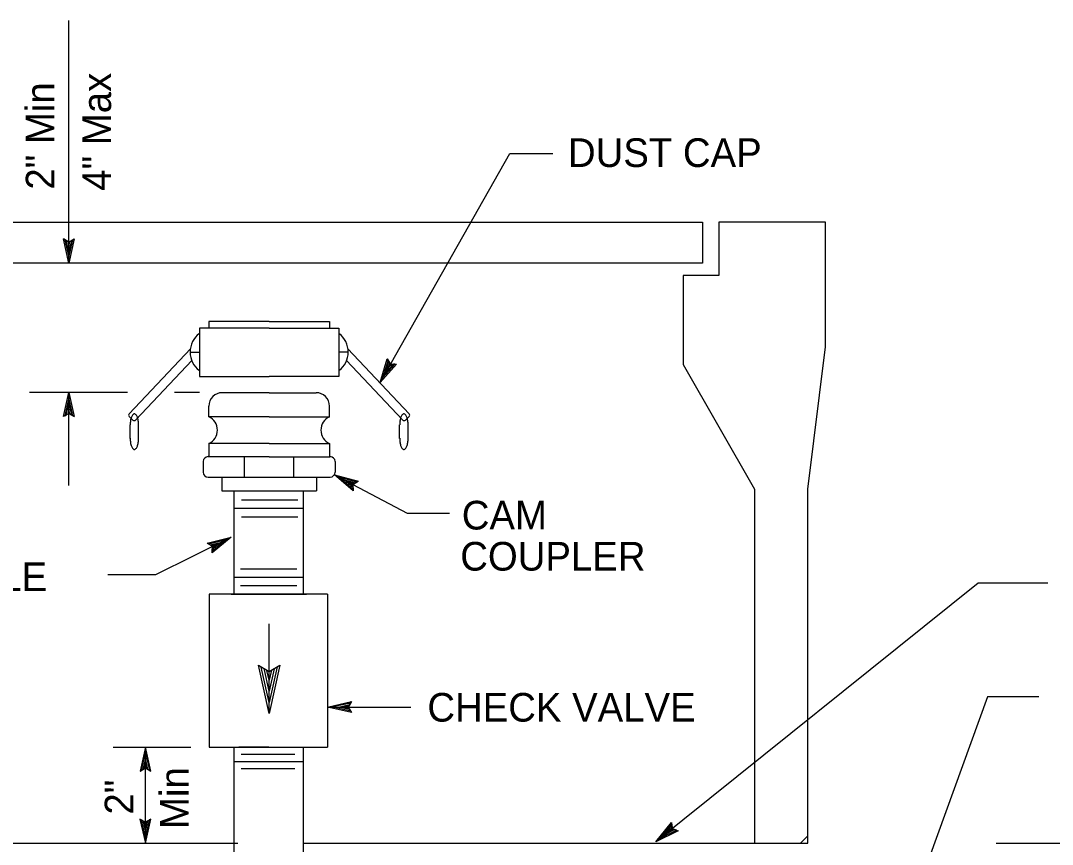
# Model space of a CAD drawing. Extents: x -893 to 867, y -474 to 712.
# Drawn here: x -416.9 to -164.9, y -126.4 to 74.7 of the extents above; entities that cross this region are included whole.
import ezdxf

# ---------------------------------------------------------------- set-up
doc = ezdxf.new("R2010")
doc.units = 0
for name, color, linetype in [('56 Stage 3 Anno', 7, 'Continuous'), ('57 Undefined', 7, 'Continuous'), ('60 Nongeo Data', 7, 'Continuous')]:
    doc.layers.add(name, color=color, linetype=linetype)

msp = doc.modelspace()

# ---------------------------------------------------------------- linework, layer by layer
at = {"layer": '56 Stage 3 Anno'}
for p, q in [((-405.16, 15.54), (-405.16, 74.74)), ((-329.11, -13.64), (-297.45, 42.29)), ((-297.45, 42.29), (-286.92, 42.29)), ((-406.47, 21.45), (-406.47, 21.45)), ((-403.85, 21.45), (-403.85, 21.45)), ((-405.16, 15.54), (-405.16, 15.54)), ((-327.36, -7.85), (-327.36, -7.85)), ((-325.07, -9.13), (-325.07, -9.13)), ((-329.11, -13.64), (-329.11, -13.64)), ((-390.83, -16.04), (-414.81, -16.04)), ((-405.16, -16.04), (-405.16, -16.04)), ((-405.16, -38.75), (-405.16, -16.04)), ((-373.22, -16.04), (-379.34, -16.04)), ((-406.48, -21.94), (-406.48, -21.94)), ((-403.86, -21.94), (-403.86, -21.94)), ((-340.29, -36.14), (-322.52, -45.57)), ((-340.29, -36.14), (-340.29, -36.14)), ((-334.45, -37.73), (-334.45, -37.73)), ((-335.68, -40.06), (-335.68, -40.06)), ((-322.52, -45.57), (-312.13, -45.57)), ((-383.94, -60.55), (-365.47, -51.41)), ((-371.34, -52.85), (-371.34, -52.85)), ((-365.47, -51.41), (-365.47, -51.41)), ((-370.18, -55.2), (-370.18, -55.2)), ((-395.61, -60.55), (-383.94, -60.55)), ((-182.96, -62.63), (-261.74, -125.75)), ((-165.94, -62.63), (-182.96, -62.63)), ((-342, -92.87), (-321.58, -92.87)), ((-342, -92.87), (-342, -92.87)), ((-336.1, -91.56), (-336.1, -91.56)), ((-336.1, -94.19), (-336.1, -94.19)), ((-394.35, -102.64), (-375.36, -102.64)), ((-386.47, -126.12), (-386.47, -102.64)), ((-386.47, -102.64), (-386.47, -102.64)), ((-387.78, -108.55), (-387.78, -108.55)), ((-385.15, -108.55), (-385.15, -108.55)), ((-387.79, -120.22), (-387.79, -120.22)), ((-385.16, -120.22), (-385.16, -120.22)), ((-386.47, -126.12), (-386.47, -126.12)), ((-178.62, -126.12), (-130.19, -126.12))]:
    msp.add_line(p, q, dxfattribs=at)
for points in [[(-403.85, 21.45), (-405.16, 15.54), (-406.47, 21.45), (-406.12, 21.24), (-405.17, 16.91), (-404.2, 21.24), (-404.54, 21.03), (-405.16, 18.26), (-405.78, 21.03), (-405.43, 20.82), (-405.16, 19.62), (-404.89, 20.82), (-405.16, 20.66), (-406.47, 21.45), (-405.16, 20.66)], [(-325.07, -9.13), (-329.11, -13.64), (-327.36, -7.85), (-327.16, -8.2), (-328.44, -12.44), (-325.48, -9.14), (-325.88, -9.15), (-327.78, -11.27), (-326.96, -8.55), (-326.76, -8.91), (-327.11, -10.08), (-326.29, -9.16), (-326.61, -9.17), (-327.36, -7.85), (-326.61, -9.17)], [(-406.48, -21.94), (-405.16, -16.04), (-403.86, -21.94), (-404.2, -21.73), (-405.16, -17.41), (-406.13, -21.74), (-405.79, -21.53), (-405.17, -18.76), (-404.55, -21.52), (-404.9, -21.31), (-405.17, -20.12), (-405.44, -21.32), (-405.16, -21.16), (-403.86, -21.94), (-405.16, -21.16)], [(-335.68, -40.06), (-340.29, -36.14), (-334.45, -37.73), (-334.8, -37.94), (-339.08, -36.78), (-335.7, -39.65), (-335.72, -39.25), (-337.88, -37.41), (-335.15, -38.16), (-335.5, -38.37), (-336.68, -38.04), (-335.74, -38.84), (-335.76, -38.53), (-334.45, -37.73), (-335.76, -38.53)], [(-371.34, -52.85), (-365.47, -51.41), (-370.18, -55.2), (-370.14, -54.79), (-366.69, -52.02), (-371, -53.07), (-370.66, -53.29), (-367.9, -52.61), (-370.11, -54.39), (-370.08, -53.98), (-369.12, -53.21), (-370.32, -53.51), (-370.05, -53.68), (-370.18, -55.2), (-370.05, -53.68)], [(-336.1, -94.19), (-342, -92.87), (-336.1, -91.56), (-336.31, -91.91), (-340.63, -92.86), (-336.3, -93.84), (-336.51, -93.49), (-339.28, -92.87), (-336.52, -92.26), (-336.73, -92.61), (-337.92, -92.87), (-336.72, -93.14), (-336.88, -92.87), (-336.1, -91.56), (-336.88, -92.87)], [(-385.15, -108.55), (-386.47, -102.64), (-387.78, -108.55), (-387.43, -108.34), (-386.47, -104.01), (-385.5, -108.34), (-385.85, -108.13), (-386.47, -105.36), (-387.08, -108.13), (-386.73, -107.92), (-386.47, -106.72), (-386.2, -107.92), (-386.47, -107.76), (-387.78, -108.55), (-386.47, -107.76)], [(-387.79, -120.22), (-386.47, -126.12), (-385.16, -120.22), (-385.51, -120.43), (-386.47, -124.75), (-387.44, -120.43), (-387.09, -120.64), (-386.47, -123.4), (-385.86, -120.64), (-386.21, -120.85), (-386.47, -122.04), (-386.74, -120.84), (-386.47, -121.01), (-385.16, -120.22), (-386.47, -121.01)], [(-256.31, -123.08), (-261.74, -125.75), (-257.95, -121.03), (-257.9, -121.44), (-260.68, -124.89), (-256.69, -122.94), (-257.07, -122.8), (-259.62, -124.05), (-257.84, -121.84), (-257.79, -122.24), (-258.56, -123.2), (-257.45, -122.66), (-257.75, -122.55), (-257.95, -121.03), (-257.75, -122.55)]]:
    msp.add_lwpolyline(points, close=True, dxfattribs=at)
msp.add_lwpolyline([(-168.18, -90.38), (-180.72, -90.38), (-199.07, -140.97)], dxfattribs=at)
at = {"layer": '60 Nongeo Data'}
for p, q in [((-220.27, 25.54), (-246.35, 25.54)), ((-246.35, 25.54), (-246.35, 12.5)), ((-220.27, -4.88), (-220.27, 25.54)), ((-246.35, 12.5), (-255.04, 12.5)), ((-255.04, 12.5), (-255.04, -9.23)), ((-356.22, 1.25), (-370.96, 1.25)), ((-370.96, 1.25), (-370.96, -0.38)), ((-356.22, 1.25), (-370.96, 1.25)), ((-370.96, 1.25), (-370.96, -0.38)), ((-356.22, 1.25), (-341.49, 1.25)), ((-356.22, 1.25), (-341.49, 1.25)), ((-341.49, 1.25), (-341.49, -0.38)), ((-341.49, 1.25), (-341.49, -0.38)), ((-356.22, -0.38), (-373.28, -0.38)), ((-373.28, -0.38), (-373.28, -12.14)), ((-356.22, -0.38), (-373.28, -0.38)), ((-373.28, -0.38), (-373.28, -12.14)), ((-356.22, -0.38), (-339.18, -0.38)), ((-356.22, -0.38), (-339.18, -0.38)), ((-339.18, -0.38), (-339.18, -12.14)), ((-339.18, -0.38), (-339.18, -12.14)), ((-224.62, -39.65), (-220.27, -4.88)), ((-375.48, -5.38), (-390.43, -21.26)), ((-375.48, -5.38), (-390.43, -21.26)), ((-375.55, -6.19), (-373.28, -6.19)), ((-375.55, -6.19), (-373.28, -6.19)), ((-336.91, -6.19), (-339.18, -6.19)), ((-336.91, -6.19), (-339.18, -6.19)), ((-336.97, -5.38), (-322.03, -21.26)), ((-336.97, -5.38), (-322.03, -21.26)), ((-375.15, -8.26), (-388.81, -22.77)), ((-375.15, -8.26), (-388.81, -22.77)), ((-337.3, -8.26), (-323.64, -22.77)), ((-337.3, -8.26), (-323.64, -22.77)), ((-255.04, -9.23), (-237.66, -39.65)), ((-373.28, -12.14), (-356.22, -12.14)), ((-373.28, -12.14), (-356.22, -12.14)), ((-339.18, -12.14), (-356.22, -12.14)), ((-339.18, -12.14), (-356.22, -12.14)), ((-356.22, -16.11), (-367.69, -16.11)), ((-356.22, -16.11), (-367.69, -16.11)), ((-356.22, -16.11), (-344.76, -16.11)), ((-356.22, -16.11), (-344.76, -16.11)), ((-370.96, -21.98), (-370.96, -19.39)), ((-370.96, -21.98), (-370.96, -19.39)), ((-341.49, -21.98), (-341.49, -19.39)), ((-341.49, -21.98), (-341.49, -19.39)), ((-389.51, -22.79), (-390.4, -21.94)), ((-389.51, -22.79), (-390.4, -21.94)), ((-356.22, -21.98), (-370.96, -21.98)), ((-356.22, -21.98), (-370.96, -21.98)), ((-356.22, -21.98), (-341.49, -21.98)), ((-356.22, -21.98), (-341.49, -21.98)), ((-322.94, -22.79), (-322.05, -21.94)), ((-322.94, -22.79), (-322.05, -21.94)), ((-390.19, -27.26), (-390.19, -23.99)), ((-390.19, -27.26), (-390.19, -23.99)), ((-388.11, -27.26), (-388.11, -23.99)), ((-388.11, -27.26), (-388.11, -23.99)), ((-324.34, -27.26), (-324.34, -23.99)), ((-324.34, -27.26), (-324.34, -23.99)), ((-322.27, -27.26), (-322.27, -23.99)), ((-322.27, -27.26), (-322.27, -23.99)), ((-356.22, -28.55), (-370.96, -28.55)), ((-370.96, -28.55), (-370.96, -31.82)), ((-356.22, -28.55), (-370.96, -28.55)), ((-370.96, -28.55), (-370.96, -31.82)), ((-356.22, -28.55), (-341.49, -28.55)), ((-356.22, -28.55), (-341.49, -28.55)), ((-341.49, -28.55), (-341.49, -31.82)), ((-341.49, -28.55), (-341.49, -31.82)), ((-356.22, -31.74), (-371.14, -31.74)), ((-356.22, -31.74), (-371.14, -31.74)), ((-362.24, -36.73), (-362.24, -31.74)), ((-362.24, -36.73), (-362.24, -31.74)), ((-356.22, -31.74), (-341.31, -31.74)), ((-356.22, -31.74), (-341.31, -31.74)), ((-350.22, -36.73), (-350.22, -31.74)), ((-350.22, -36.73), (-350.22, -31.74)), ((-372.34, -32.94), (-372.34, -35.53)), ((-372.34, -32.94), (-372.34, -35.53)), ((-340.11, -32.94), (-340.11, -35.53)), ((-340.11, -32.94), (-340.11, -35.53)), ((-371.16, -36.73), (-341.29, -36.73)), ((-371.16, -36.73), (-341.29, -36.73)), ((-367.82, -36.8), (-367.82, -40.05)), ((-367.82, -36.8), (-367.82, -40.05)), ((-344.63, -36.8), (-344.63, -40.05)), ((-344.63, -36.8), (-344.63, -40.05)), ((-367.82, -40.05), (-344.63, -40.05)), ((-367.82, -40.05), (-344.63, -40.05)), ((-364.82, -40.11), (-364.82, -65.34)), ((-364.82, -40.11), (-364.82, -65.34)), ((-347.83, -65.34), (-347.83, -40.16)), ((-347.83, -65.34), (-347.83, -40.16)), ((-237.66, -39.65), (-237.66, -126.12)), ((-224.62, -126.12), (-224.62, -39.65)), ((-363.02, -42.26), (-349.25, -42.26)), ((-364.82, -44.32), (-347.83, -44.32)), ((-363.02, -46.43), (-349.25, -46.43)), ((-363.26, -59.11), (-349.49, -59.11)), ((-364.82, -61.13), (-347.83, -61.13)), ((-341.93, -65.34), (-370.9, -65.34)), ((-370.9, -65.34), (-370.9, -102.64)), ((-370.9, -65.34), (-370.9, -102.64)), ((-365.47, -65.34), (-347.07, -65.34)), ((-363.26, -63.23), (-349.49, -63.23)), ((-341.93, -65.34), (-341.93, -102.64)), ((-356.24, -94.47), (-356.24, -72.57)), ((-356.24, -94.47), (-358.85, -82.65)), ((-358.85, -82.65), (-358.85, -82.65)), ((-358.85, -82.65), (-356.24, -84.23)), ((-356.24, -91.73), (-358.15, -83.12)), ((-356.24, -84.23), (-353.6, -82.65)), ((-353.6, -82.65), (-356.24, -94.47)), ((-354.3, -83.08), (-356.23, -91.75)), ((-353.6, -82.65), (-353.6, -82.65)), ((-356.23, -89.03), (-357.46, -83.47)), ((-356.23, -86.31), (-356.76, -83.93)), ((-355.01, -83.54), (-356.23, -89.03)), ((-355.69, -83.89), (-356.23, -86.31)), ((-356.24, -94.47), (-356.24, -94.47)), ((-370.9, -102.64), (-356.41, -102.49)), ((-370.9, -102.64), (-341.93, -102.64)), ((-365.47, -102.67), (-347.07, -102.67)), ((-364.82, -102.64), (-364.82, -192.65)), ((-347.83, -192.65), (-347.83, -102.64)), ((-363.1, -104.42), (-349.91, -104.42)), ((-364.82, -106.17), (-347.83, -106.17)), ((-363.1, -107.92), (-349.91, -107.92)), ((-476.11, -126.12), (-363.84, -126.12)), ((-348.02, -126.12), (-224.62, -126.12))]:
    msp.add_line(p, q, dxfattribs=at)
msp.add_lwpolyline([(-464.23, 15.54), (-464.23, 25.54), (-250.35, 25.54), (-250.35, 15.54)], close=True, dxfattribs=at)
msp.add_lwpolyline([(-226.43, -126.12), (-224.62, -124.3)], dxfattribs=at)
for centre, radius, start, end in [((-369.84, -6.19), 5.7, 127.1677, 232.8323), ((-369.84, -6.19), 5.7, 127.1677, 232.8323), ((-342.61, -6.19), 5.7, 307.1677, 52.8323), ((-342.61, -6.19), 5.7, 307.1677, 52.8323), ((-367.69, -19.38), 3.27, 90, 180), ((-367.69, -19.38), 3.27, 90, 180), ((-344.76, -19.38), 3.27, 0, 90), ((-344.76, -19.38), 3.27, 0, 90), ((-390.08, -21.59), 0.48, 136.7207, 226.7207), ((-390.08, -21.59), 0.48, 136.7207, 226.7207), ((-384.98, -23.75), 5.19, 165.8924, 171.1853), ((-384.98, -23.75), 5.19, 165.8924, 171.1853), ((-386.35, -23.4), 3.77, 159.4339, 165.9842), ((-386.35, -23.4), 3.77, 159.4339, 165.9842), ((-387.61, -22.92), 2.42, 150.7889, 159.5992), ((-387.61, -22.92), 2.42, 150.7889, 159.5992), ((-388.53, -22.4), 1.37, 138.1896, 151.0884), ((-388.53, -22.4), 1.37, 138.1896, 151.0884), ((-389.01, -21.96), 0.718, 118.7276, 138.5734), ((-389.01, -21.96), 0.718, 118.7276, 138.5734), ((-389.15, -21.71), 0.434, 90.7195, 118.3923), ((-389.15, -21.71), 0.434, 90.7195, 118.3923), ((-389.16, -21.71), 0.434, 61.6077, 89.2805), ((-389.16, -21.71), 0.434, 61.6077, 89.2805), ((-389.3, -21.96), 0.718, 41.4266, 61.2724), ((-389.3, -21.96), 0.718, 41.4266, 61.2724), ((-389.78, -22.4), 1.37, 28.9116, 41.8104), ((-389.78, -22.4), 1.37, 28.9116, 41.8104), ((-390.7, -22.92), 2.42, 20.4008, 29.2111), ((-390.7, -22.92), 2.42, 20.4008, 29.2111), ((-391.96, -23.4), 3.77, 14.0158, 20.5661), ((-391.96, -23.4), 3.77, 14.0158, 20.5661), ((-393.33, -23.75), 5.19, 8.8147, 14.1076), ((-393.33, -23.75), 5.19, 8.8147, 14.1076), ((-372.48, -25.26), 3.62, 294.8611, 65.1389), ((-372.48, -25.26), 3.62, 294.8611, 65.1389), ((-339.97, -25.26), 3.62, 114.8611, 245.1389), ((-339.97, -25.26), 3.62, 114.8611, 245.1389), ((-319.13, -23.75), 5.19, 165.8924, 171.1853), ((-319.13, -23.75), 5.19, 165.8924, 171.1853), ((-320.5, -23.4), 3.77, 159.4339, 165.9842), ((-320.5, -23.4), 3.77, 159.4339, 165.9842), ((-321.76, -22.92), 2.42, 150.7889, 159.5992), ((-321.76, -22.92), 2.42, 150.7889, 159.5992), ((-322.67, -22.4), 1.37, 138.1896, 151.0884), ((-322.67, -22.4), 1.37, 138.1896, 151.0884), ((-323.16, -21.96), 0.718, 118.7276, 138.5734), ((-323.16, -21.96), 0.718, 118.7276, 138.5734), ((-323.29, -21.71), 0.434, 90.7195, 118.3923), ((-323.29, -21.71), 0.434, 90.7195, 118.3923), ((-323.31, -21.71), 0.434, 61.6077, 89.2805), ((-323.31, -21.71), 0.434, 61.6077, 89.2805), ((-323.44, -21.96), 0.718, 41.4266, 61.2724), ((-323.44, -21.96), 0.718, 41.4266, 61.2724), ((-323.93, -22.4), 1.37, 28.9116, 41.8104), ((-323.93, -22.4), 1.37, 28.9116, 41.8104), ((-324.84, -22.92), 2.42, 20.4008, 29.2111), ((-324.84, -22.92), 2.42, 20.4008, 29.2111), ((-326.1, -23.4), 3.77, 14.0158, 20.5661), ((-326.1, -23.4), 3.77, 14.0158, 20.5661), ((-327.47, -23.75), 5.19, 8.8147, 14.1076), ((-327.47, -23.75), 5.19, 8.8147, 14.1076), ((-322.37, -21.59), 0.48, 313.2793, 43.2793), ((-322.37, -21.59), 0.48, 313.2793, 43.2793), ((-383.14, -23.99), 7.04, 175.7031, 180.0179), ((-383.14, -23.99), 7.04, 175.7031, 180.0179), ((-383.81, -23.94), 6.37, 171.1291, 175.7434), ((-383.81, -23.94), 6.37, 171.1291, 175.7434), ((-389.17, -22.44), 0.48, 226.7207, 316.7207), ((-389.17, -22.44), 0.48, 226.7207, 316.7207), ((-394.49, -23.94), 6.37, 4.2566, 8.8709), ((-394.49, -23.94), 6.37, 4.2566, 8.8709), ((-395.16, -23.99), 7.04, 359.9821, 4.2969), ((-395.16, -23.99), 7.04, 359.9821, 4.2969), ((-317.29, -23.99), 7.04, 175.7031, 180.0179), ((-317.29, -23.99), 7.04, 175.7031, 180.0179), ((-317.96, -23.94), 6.37, 171.1291, 175.7434), ((-317.96, -23.94), 6.37, 171.1291, 175.7434), ((-323.28, -22.44), 0.48, 223.2793, 313.2793), ((-323.28, -22.44), 0.48, 223.2793, 313.2793), ((-328.64, -23.94), 6.37, 4.2566, 8.8709), ((-328.64, -23.94), 6.37, 4.2566, 8.8709), ((-329.31, -23.99), 7.04, 359.9821, 4.2969), ((-329.31, -23.99), 7.04, 359.9821, 4.2969), ((-383.14, -27.26), 7.04, 179.9821, 184.2969), ((-383.14, -27.26), 7.04, 179.9821, 184.2969), ((-395.16, -27.26), 7.04, 355.7031, 0.0179), ((-395.16, -27.26), 7.04, 355.7031, 0.0179), ((-317.29, -27.26), 7.04, 179.9821, 184.2969), ((-317.29, -27.26), 7.04, 179.9821, 184.2969), ((-329.31, -27.26), 7.04, 355.7031, 0.0179), ((-329.31, -27.26), 7.04, 355.7031, 0.0179), ((-383.81, -27.31), 6.37, 184.2566, 188.8709), ((-383.81, -27.31), 6.37, 184.2566, 188.8709), ((-384.98, -27.5), 5.19, 188.8147, 194.1076), ((-384.98, -27.5), 5.19, 188.8147, 194.1076), ((-386.35, -27.85), 3.77, 194.0158, 200.5661), ((-386.35, -27.85), 3.77, 194.0158, 200.5661), ((-387.61, -28.33), 2.42, 200.4008, 209.2111), ((-387.61, -28.33), 2.42, 200.4008, 209.2111), ((-388.53, -28.85), 1.37, 208.9116, 221.8104), ((-388.53, -28.85), 1.37, 208.9116, 221.8104), ((-389.01, -29.29), 0.718, 221.4266, 241.2724), ((-389.01, -29.29), 0.718, 221.4266, 241.2724), ((-389.15, -29.54), 0.434, 241.6077, 269.2805), ((-389.15, -29.54), 0.434, 241.6077, 269.2805), ((-389.16, -29.54), 0.434, 270.7195, 298.3923), ((-389.16, -29.54), 0.434, 270.7195, 298.3923), ((-389.3, -29.29), 0.718, 298.7276, 318.5734), ((-389.3, -29.29), 0.718, 298.7276, 318.5734), ((-389.78, -28.85), 1.37, 318.1896, 331.0884), ((-389.78, -28.85), 1.37, 318.1896, 331.0884), ((-390.7, -28.33), 2.42, 330.7889, 339.5992), ((-390.7, -28.33), 2.42, 330.7889, 339.5992), ((-391.96, -27.85), 3.77, 339.4339, 345.9842), ((-391.96, -27.85), 3.77, 339.4339, 345.9842), ((-393.33, -27.5), 5.19, 345.8924, 351.1854), ((-393.33, -27.5), 5.19, 345.8924, 351.1854), ((-394.49, -27.31), 6.37, 351.1291, 355.7434), ((-394.49, -27.31), 6.37, 351.1291, 355.7434), ((-317.96, -27.31), 6.37, 184.2566, 188.8709), ((-317.96, -27.31), 6.37, 184.2566, 188.8709), ((-319.13, -27.5), 5.19, 188.8147, 194.1076), ((-319.13, -27.5), 5.19, 188.8147, 194.1076), ((-320.5, -27.85), 3.77, 194.0158, 200.5661), ((-320.5, -27.85), 3.77, 194.0158, 200.5661), ((-321.76, -28.33), 2.42, 200.4008, 209.2111), ((-321.76, -28.33), 2.42, 200.4008, 209.2111), ((-322.67, -28.85), 1.37, 208.9116, 221.8104), ((-322.67, -28.85), 1.37, 208.9116, 221.8104), ((-323.16, -29.29), 0.718, 221.4266, 241.2724), ((-323.16, -29.29), 0.718, 221.4266, 241.2724), ((-323.29, -29.54), 0.434, 241.6077, 269.2805), ((-323.29, -29.54), 0.434, 241.6077, 269.2805), ((-323.31, -29.54), 0.434, 270.7195, 298.3923), ((-323.31, -29.54), 0.434, 270.7195, 298.3923), ((-323.44, -29.29), 0.718, 298.7276, 318.5734), ((-323.44, -29.29), 0.718, 298.7276, 318.5734), ((-323.93, -28.85), 1.37, 318.1896, 331.0884), ((-323.93, -28.85), 1.37, 318.1896, 331.0884), ((-324.84, -28.33), 2.42, 330.7889, 339.5992), ((-324.84, -28.33), 2.42, 330.7889, 339.5992), ((-326.1, -27.85), 3.77, 339.4339, 345.9842), ((-326.1, -27.85), 3.77, 339.4339, 345.9842), ((-327.47, -27.5), 5.19, 345.8924, 351.1854), ((-327.47, -27.5), 5.19, 345.8924, 351.1854), ((-328.64, -27.31), 6.37, 351.1291, 355.7434), ((-328.64, -27.31), 6.37, 351.1291, 355.7434), ((-371.13, -32.93), 1.2, 90, 180), ((-371.13, -32.93), 1.2, 90, 180), ((-341.32, -32.93), 1.2, 0, 90), ((-341.32, -32.93), 1.2, 0, 90), ((-371.13, -35.53), 1.2, 180, 268.8964), ((-371.13, -35.53), 1.2, 180, 268.8964), ((-341.32, -35.53), 1.2, 271.1036, 0), ((-341.32, -35.53), 1.2, 271.1036, 0)]:
    msp.add_arc(centre, radius, start, end, dxfattribs=at)

# ---------------------------------------------------------------- texts
at = {"layer": '57 Undefined'}
for s, p in [('4" Max', (-394.84, 33.2)), ('2" Min', (-408.69, 33.47)), ('Min', (-375.91, -122.66)), ('2"', (-389.41, -119.14))]:
    msp.add_text(s, height=7, rotation=90, dxfattribs=at).set_placement(p)
for s, p in [('DUST CAP', (-283.21, 39)), ('CAM', (-309.16, -49.52)), ('COUPLER', (-309.53, -59.56)), ('GSP NIPPLE', (-466.11, -64.55)), ('CHECK VALVE', (-317.57, -96.44))]:
    msp.add_text(s, height=7, dxfattribs=at).set_placement(p)

doc.saveas('drawing.dxf')
